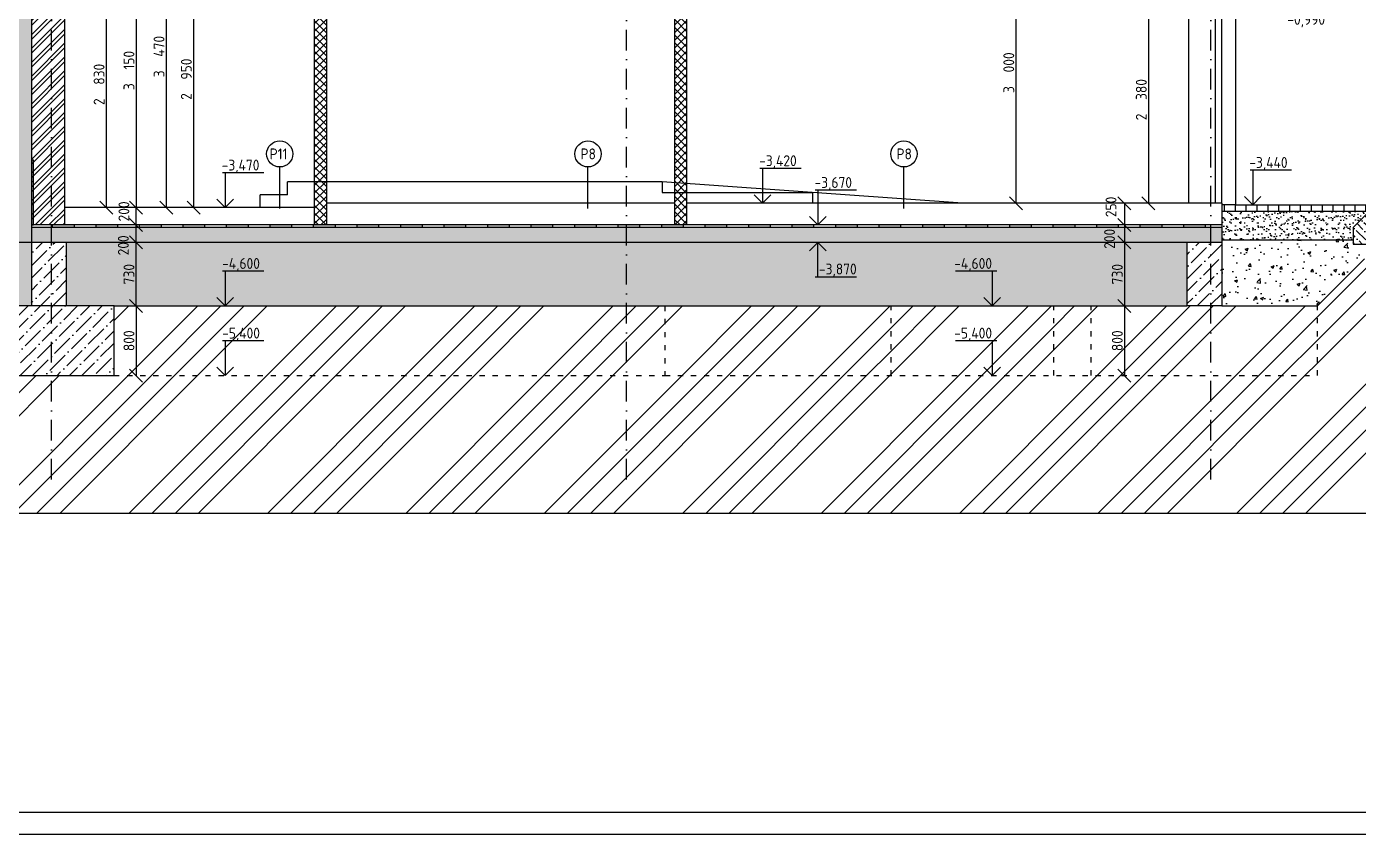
# Model space of a CAD drawing. Extents: x 3792242 to 5145247, y -1546315 to -1031918.
# Drawn here: x 3841555 to 3856861, y -1546315 to -1537035 of the extents above; entities that cross this region are included whole.
import ezdxf

# ---------------------------------------------------------------- set-up
doc = ezdxf.new("R2010")
doc.units = 0
doc.header["$MEASUREMENT"] = 0
doc.linetypes.add('ACAD_ISO03W100', pattern=[30, 12, -18])
doc.linetypes.add('BODKOCIARKOVANA_3', pattern=[5.6, 3, -1.3, 0, -1.3])
doc.layers.get('0').update_dxf_attribs({"linetype": 'CONTINUOUS'})
doc.layers.get('Defpoints').update_dxf_attribs({"color": 61, "linetype": 'CONTINUOUS'})
for name, color, linetype in [('KÓTY', 4, 'CONTINUOUS'), ('MÚRY', 1, 'CONTINUOUS'), ('OKNÁ', 143, 'CONTINUOUS'), ('osi', 253, 'CONTINUOUS'), ('TENKÁ', 7, 'CONTINUOUS'), ('ŠRAFY', 82, 'CONTINUOUS'), ('šrafy-múry', 8, 'CONTINUOUS')]:
    doc.layers.add(name, color=color, linetype=linetype)
doc.styles.add('STYLE1', font='isocp.shx')
doc.dimstyles.new('STANDARD-50', dxfattribs={"dimtxt": 125, "dimasz": 150, "dimexe": 10, "dimexo": 200, "dimgap": 20, "dimtad": 1, "dimdsep": 46, "dimlunit": 6, "dimtxsty": 'STYLE1', "dimblk1": 'OBLIQUE', "dimblk2": 'OBLIQUE', "dimsah": 1, "dimcen": 2.5, "dimse1": 1, "dimse2": 1, "dimadec": 0, "dimazin": 0, "dimtfac": 1, "dimtmove": 1, "dimatfit": 3, "dimldrblk": 'OBLIQUE', "dimfxl": 1, "dimtolj": 1, "dimtzin": 0, "dimarcsym": 0})
pattern_1 = [(45, (626925.19, 0), (-44.1941738, 44.1941738), []), (135, (626925.19, 0), (-44.1941738, -44.1941738), [])]
pattern_2 = [(45, (-94128.81, 3000), (53.0330086, 194.4543648), [250, -50, 0, -50])]
pattern_3 = [(50, (-12142841.75, 590327.22), (358.6300913, -31.3760675), [37.5, -412.5]), (355, (-12142841.75, 590327.22), (-69.375667, 376.096067), [30, -330]), (100.4514445, (-12142811.87, 590324.6), (289.254423, 344.7199955), [31.870096, -350.571056]), (46.1842, (-12142841.75, 590427.22), (533.620665, -82.75964), [56.25, -618.75]), (96.6356355, (-12142797.3, 590420.33), (467.330973, 487.0593), [47.805171, -525.85688]), (351.184164, (-12142841.75, 590427.2), (467.330973, 487.0593), [45, -495]), (21, (-12142791.75, 590402.22), (298.453526, -201.3094453), [37.5, -412.5]), (326, (-12142791.75, 590402.22), (121.657666, 362.5750225), [30, -330]), (71.4514447, (-12142766.9, 590385.45), (420.111188, 161.2655764), [31.870095, -350.571056]), (37.5, (-12142841.75, 590327.22), (6.0799277, 166.4469269), [0, -326, 0, -335, 0, -331.25]), (7.5, (-12142841.75, 590327.22), (131.5347687, 197.205856), [0, -191, 0, -318.5, 0, -126.25]), (327.5, (-12142953.25, 590327.22), (266.9112181, -11.2774359), [0, -125, 0, -390, 0, -517.5]), (317.5, (-12143003.25, 590327.22), (291.5930847, 50.052491), [0, -162.5, 0, -259, 0, -367.5])]
pattern_4 = [(45, (42813.2, 0), (-795.49513, 795.49513), []), (45, (43078.4, 0), (-795.49513, 795.49513), []), (45, (43343.5, 0), (-795.49513, 795.49513), []), (45, (43608.7, 0), (-795.49513, 795.49513), [])]

# ---------------------------------------------------------------- blocks, each defined once
blk = doc.blocks.new('_OBLIQUE')
at = {"color": 0, "linetype": 'ByBlock'}
blk.add_line((-0.5, -0.5), (0.5, 0.5), dxfattribs=at)
blk = doc.blocks.new('*D33466')
at = {"layer": 'Defpoints', "color": 0}
for p in [(3841860, -1535964), (3841860, -1539114), (3842813, -1539114)]:
    blk.add_point(p, dxfattribs=at)
at = {"layer": 'KÓTY', "color": 0, "lineweight": -2, "ltscale": 0.25}
blk.add_line((3842813, -1535964), (3842813, -1539114), dxfattribs=at)
at = {"layer": 'KÓTY', "color": 0, "linetype": 'ByBlock', "lineweight": -2, "xscale": 150, "yscale": 150, "zscale": 150}
for p, rotation in [((3842813, -1535964), 90), ((3842813, -1539114), 270)]:
    blk.add_blockref('_OBLIQUE', p, dxfattribs=dict(at, rotation=rotation))
at = {"layer": 'KÓTY', "color": 0, "insert": (3842731, -1537539), "char_height": 125, "attachment_point": 5, "rotation": 90, "style": 'STYLE1'}
blk.add_mtext('\\A1;3ﾠ150', dxfattribs=at)
blk = doc.blocks.new('*D33470')
at = {"layer": 'Defpoints', "color": 0}
for p in [(3841990, -1535644), (3841858, -1539114), (3843160, -1539114)]:
    blk.add_point(p, dxfattribs=at)
at = {"layer": 'KÓTY', "color": 0, "lineweight": -2, "ltscale": 0.25}
blk.add_line((3843160, -1535644), (3843160, -1539114), dxfattribs=at)
at = {"layer": 'KÓTY', "color": 0, "linetype": 'ByBlock', "lineweight": -2, "xscale": 150, "yscale": 150, "zscale": 150}
for p, rotation in [((3843160, -1535644), 90), ((3843160, -1539114), 270)]:
    blk.add_blockref('_OBLIQUE', p, dxfattribs=dict(at, rotation=rotation))
at = {"layer": 'KÓTY', "color": 0, "insert": (3843077, -1537379), "char_height": 125, "attachment_point": 5, "rotation": 90, "style": 'STYLE1'}
blk.add_mtext('\\A1;3ﾠ470', dxfattribs=at)
blk = doc.blocks.new('*D33491')
at = {"layer": 'Defpoints', "color": 0}
for p in [(3841990, -1536284), (3841990, -1539114), (3842471, -1539114)]:
    blk.add_point(p, dxfattribs=at)
at = {"layer": 'KÓTY', "color": 0, "lineweight": -2, "ltscale": 0.25}
blk.add_line((3842471, -1536284), (3842471, -1539114), dxfattribs=at)
at = {"layer": 'KÓTY', "color": 0, "linetype": 'ByBlock', "lineweight": -2, "xscale": 150, "yscale": 150, "zscale": 150}
for p, rotation in [((3842471, -1536284), 90), ((3842471, -1539114), 270)]:
    blk.add_blockref('_OBLIQUE', p, dxfattribs=dict(at, rotation=rotation))
at = {"layer": 'KÓTY', "color": 0, "insert": (3842388, -1537699), "char_height": 125, "attachment_point": 5, "rotation": 90, "style": 'STYLE1'}
blk.add_mtext('\\A1;2ﾠ830', dxfattribs=at)
blk = doc.blocks.new('*D33494')
at = {"layer": 'Defpoints', "color": 0}
for p in [(3844860, -1536164), (3843474, -1539114), (3844860, -1539114)]:
    blk.add_point(p, dxfattribs=at)
at = {"layer": 'KÓTY', "color": 0, "lineweight": -2, "ltscale": 0.25}
blk.add_line((3843474, -1536164), (3843474, -1539114), dxfattribs=at)
at = {"layer": 'KÓTY', "color": 0, "linetype": 'ByBlock', "lineweight": -2, "xscale": 150, "yscale": 150, "zscale": 150}
for p, rotation in [((3843474, -1536164), 90), ((3843474, -1539114), 270)]:
    blk.add_blockref('_OBLIQUE', p, dxfattribs=dict(at, rotation=rotation))
at = {"layer": 'KÓTY', "color": 0, "insert": (3843391, -1537639), "char_height": 125, "attachment_point": 5, "rotation": 90, "style": 'STYLE1'}
blk.add_mtext('\\A1;2ﾠ950', dxfattribs=at)
blk = doc.blocks.new('*D33536')
at = {"layer": 'Defpoints', "color": 0}
for p in [(3854844, -1536684), (3854448, -1539064), (3854844, -1539064)]:
    blk.add_point(p, dxfattribs=at)
at = {"layer": 'KÓTY', "color": 0, "lineweight": -2, "ltscale": 0.25}
blk.add_line((3854448, -1536684), (3854448, -1539064), dxfattribs=at)
at = {"layer": 'KÓTY', "color": 0, "linetype": 'ByBlock', "lineweight": -2, "xscale": 150, "yscale": 150, "zscale": 150}
for p, rotation in [((3854448, -1536684), 90), ((3854448, -1539064), 270)]:
    blk.add_blockref('_OBLIQUE', p, dxfattribs=dict(at, rotation=rotation))
at = {"layer": 'KÓTY', "color": 0, "insert": (3854366, -1537874), "char_height": 125, "attachment_point": 5, "rotation": 90, "style": 'STYLE1'}
blk.add_mtext('\\A1;2ﾠ380', dxfattribs=at)
blk = doc.blocks.new('*D39755')
at = {"layer": 'Defpoints', "color": 0}
for p in [(3854172, -1539064), (3854172, -1539314), (3854172, -1539314)]:
    blk.add_point(p, dxfattribs=at)
at = {"layer": 'KÓTY', "color": 0, "lineweight": -2, "ltscale": 0.25}
blk.add_line((3854172, -1539064), (3854172, -1539314), dxfattribs=at)
at = {"layer": 'KÓTY', "color": 0, "linetype": 'ByBlock', "lineweight": -2, "xscale": 150, "yscale": 150, "zscale": 150}
for p, rotation in [((3854172, -1539064), 90), ((3854172, -1539314), 270)]:
    blk.add_blockref('_OBLIQUE', p, dxfattribs=dict(at, rotation=rotation))
at = {"layer": 'KÓTY', "color": 0, "insert": (3854018, -1539106), "char_height": 125, "attachment_point": 5, "rotation": 90, "style": 'STYLE1'}
blk.add_mtext('\\A1;250', dxfattribs=at)
blk = doc.blocks.new('*D39756')
at = {"layer": 'Defpoints', "color": 0}
for p in [(3854172, -1539314), (3854172, -1539514), (3854172, -1539514)]:
    blk.add_point(p, dxfattribs=at)
at = {"layer": 'KÓTY', "color": 0, "lineweight": -2, "ltscale": 0.25}
blk.add_line((3854172, -1539314), (3854172, -1539514), dxfattribs=at)
at = {"layer": 'KÓTY', "color": 0, "linetype": 'ByBlock', "lineweight": -2, "xscale": 150, "yscale": 150, "zscale": 150}
for p, rotation in [((3854172, -1539314), 90), ((3854172, -1539514), 270)]:
    blk.add_blockref('_OBLIQUE', p, dxfattribs=dict(at, rotation=rotation))
at = {"layer": 'KÓTY', "color": 0, "insert": (3854001, -1539473), "char_height": 125, "attachment_point": 5, "rotation": 90, "style": 'STYLE1'}
blk.add_mtext('\\A1;200', dxfattribs=at)
blk = doc.blocks.new('*D39757')
at = {"layer": 'Defpoints', "color": 0}
for p in [(3854172, -1539514), (3854172, -1540244), (3854172, -1540244)]:
    blk.add_point(p, dxfattribs=at)
at = {"layer": 'KÓTY', "color": 0, "lineweight": -2, "ltscale": 0.25}
blk.add_line((3854172, -1539514), (3854172, -1540244), dxfattribs=at)
at = {"layer": 'KÓTY', "color": 0, "linetype": 'ByBlock', "lineweight": -2, "xscale": 150, "yscale": 150, "zscale": 150}
for p, rotation in [((3854172, -1539514), 90), ((3854172, -1540244), 270)]:
    blk.add_blockref('_OBLIQUE', p, dxfattribs=dict(at, rotation=rotation))
at = {"layer": 'KÓTY', "color": 0, "insert": (3854090, -1539879), "char_height": 125, "attachment_point": 5, "rotation": 90, "style": 'STYLE1'}
blk.add_mtext('\\A1;730', dxfattribs=at)
blk = doc.blocks.new('*D39758')
at = {"layer": 'Defpoints', "color": 0}
for p in [(3853790, -1540244), (3853790, -1541044), (3854172, -1541044)]:
    blk.add_point(p, dxfattribs=at)
at = {"layer": 'KÓTY', "color": 0, "lineweight": -2, "ltscale": 0.25}
blk.add_line((3854172, -1540244), (3854172, -1541044), dxfattribs=at)
at = {"layer": 'KÓTY', "color": 0, "linetype": 'ByBlock', "lineweight": -2, "xscale": 150, "yscale": 150, "zscale": 150}
for p, rotation in [((3854172, -1540244), 90), ((3854172, -1541044), 270)]:
    blk.add_blockref('_OBLIQUE', p, dxfattribs=dict(at, rotation=rotation))
at = {"layer": 'KÓTY', "color": 0, "insert": (3854090, -1540644), "char_height": 125, "attachment_point": 5, "rotation": 90, "style": 'STYLE1'}
blk.add_mtext('\\A1;800', dxfattribs=at)
blk = doc.blocks.new('*D39760')
at = {"layer": 'Defpoints', "color": 0}
for p in [(3842560, -1540244), (3842560, -1541044), (3842813, -1541044)]:
    blk.add_point(p, dxfattribs=at)
at = {"layer": 'KÓTY', "color": 0, "lineweight": -2, "ltscale": 0.25}
blk.add_line((3842813, -1540244), (3842813, -1541044), dxfattribs=at)
at = {"layer": 'KÓTY', "color": 0, "linetype": 'ByBlock', "lineweight": -2, "xscale": 150, "yscale": 150, "zscale": 150}
for p, rotation in [((3842813, -1540244), 90), ((3842813, -1541044), 270)]:
    blk.add_blockref('_OBLIQUE', p, dxfattribs=dict(at, rotation=rotation))
at = {"layer": 'KÓTY', "color": 0, "insert": (3842731, -1540644), "char_height": 125, "attachment_point": 5, "rotation": 90, "style": 'STYLE1'}
blk.add_mtext('\\A1;800', dxfattribs=at)
blk = doc.blocks.new('*D39761')
at = {"layer": 'Defpoints', "color": 0}
for p in [(3842560, -1539514), (3842813, -1539514), (3842560, -1540244)]:
    blk.add_point(p, dxfattribs=at)
at = {"layer": 'KÓTY', "color": 0, "lineweight": -2, "ltscale": 0.25}
blk.add_line((3842813, -1540244), (3842813, -1539514), dxfattribs=at)
at = {"layer": 'KÓTY', "color": 0, "linetype": 'ByBlock', "lineweight": -2, "xscale": 150, "yscale": 150, "zscale": 150}
for p, rotation in [((3842813, -1539514), 90), ((3842813, -1540244), 270)]:
    blk.add_blockref('_OBLIQUE', p, dxfattribs=dict(at, rotation=rotation))
at = {"layer": 'KÓTY', "color": 0, "insert": (3842731, -1539879), "char_height": 125, "attachment_point": 5, "rotation": 90, "style": 'STYLE1'}
blk.add_mtext('\\A1;730', dxfattribs=at)
blk = doc.blocks.new('*D39762')
at = {"layer": 'Defpoints', "color": 0}
for p in [(3842813, -1539314), (3842813, -1539314), (3842813, -1539514)]:
    blk.add_point(p, dxfattribs=at)
at = {"layer": 'KÓTY', "color": 0, "lineweight": -2, "ltscale": 0.25}
blk.add_line((3842813, -1539514), (3842813, -1539314), dxfattribs=at)
at = {"layer": 'KÓTY', "color": 0, "linetype": 'ByBlock', "lineweight": -2, "xscale": 150, "yscale": 150, "zscale": 150}
for p, rotation in [((3842813, -1539314), 90), ((3842813, -1539514), 270)]:
    blk.add_blockref('_OBLIQUE', p, dxfattribs=dict(at, rotation=rotation))
at = {"layer": 'KÓTY', "color": 0, "insert": (3842667, -1539548), "char_height": 125, "attachment_point": 5, "rotation": 90, "style": 'STYLE1'}
blk.add_mtext('\\A1;200', dxfattribs=at)
blk = doc.blocks.new('*D39763')
at = {"layer": 'Defpoints', "color": 0}
for p in [(3842813, -1539114), (3842813, -1539114), (3842813, -1539314)]:
    blk.add_point(p, dxfattribs=at)
at = {"layer": 'KÓTY', "color": 0, "lineweight": -2, "ltscale": 0.25}
blk.add_line((3842813, -1539314), (3842813, -1539114), dxfattribs=at)
at = {"layer": 'KÓTY', "color": 0, "linetype": 'ByBlock', "lineweight": -2, "xscale": 150, "yscale": 150, "zscale": 150}
for p, rotation in [((3842813, -1539114), 90), ((3842813, -1539314), 270)]:
    blk.add_blockref('_OBLIQUE', p, dxfattribs=dict(at, rotation=rotation))
at = {"layer": 'KÓTY', "color": 0, "insert": (3842673, -1539158), "char_height": 125, "attachment_point": 5, "rotation": 90, "style": 'STYLE1'}
blk.add_mtext('\\A1;200', dxfattribs=at)
blk = doc.blocks.new('*D39770')
at = {"layer": 'Defpoints', "color": 0}
for p in [(3854172, -1536064), (3852925, -1539064), (3854172, -1539064)]:
    blk.add_point(p, dxfattribs=at)
at = {"layer": 'KÓTY', "color": 0, "lineweight": -2, "ltscale": 0.25}
blk.add_line((3852925, -1536064), (3852925, -1539064), dxfattribs=at)
at = {"layer": 'KÓTY', "color": 0, "linetype": 'ByBlock', "lineweight": -2, "xscale": 150, "yscale": 150, "zscale": 150}
for p, rotation in [((3852925, -1536064), 90), ((3852925, -1539064), 270)]:
    blk.add_blockref('_OBLIQUE', p, dxfattribs=dict(at, rotation=rotation))
at = {"layer": 'KÓTY', "color": 0, "insert": (3852843, -1537564), "char_height": 125, "attachment_point": 5, "rotation": 90, "style": 'STYLE1'}
blk.add_mtext('\\A1;3ﾠ000', dxfattribs=at)
blk = doc.blocks.new('*D49527')
at = {"layer": 'Defpoints', "color": 0}
for p in [(3841650, -1536284), (3839228, -1539134), (3841450, -1539134)]:
    blk.add_point(p, dxfattribs=at)
at = {"layer": 'KÓTY', "color": 0, "lineweight": -2, "ltscale": 0.25}
blk.add_line((3839228, -1536284), (3839228, -1539134), dxfattribs=at)
at = {"layer": 'KÓTY', "color": 0, "linetype": 'ByBlock', "lineweight": -2, "xscale": 150, "yscale": 150, "zscale": 150}
for p, rotation in [((3839228, -1536284), 90), ((3839228, -1539134), 270)]:
    blk.add_blockref('_OBLIQUE', p, dxfattribs=dict(at, rotation=rotation))
at = {"layer": 'KÓTY', "color": 0, "insert": (3839146, -1537709), "char_height": 125, "attachment_point": 5, "rotation": 90, "style": 'STYLE1'}
blk.add_mtext('\\A1;2ﾠ850', dxfattribs=at)
blk = doc.blocks.new('*D49610')
at = {"layer": 'Defpoints', "color": 0}
for p in [(3854910, -1536684), (3854910, -1539064), (3857487, -1539064)]:
    blk.add_point(p, dxfattribs=at)
at = {"layer": 'KÓTY', "color": 0, "lineweight": -2, "ltscale": 0.25}
blk.add_line((3857487, -1536684), (3857487, -1539064), dxfattribs=at)
at = {"layer": 'KÓTY', "color": 0, "linetype": 'ByBlock', "lineweight": -2, "xscale": 150, "yscale": 150, "zscale": 150}
for p, rotation in [((3857487, -1536684), 90), ((3857487, -1539064), 270)]:
    blk.add_blockref('_OBLIQUE', p, dxfattribs=dict(at, rotation=rotation))
at = {"layer": 'KÓTY', "color": 0, "insert": (3857404, -1537874), "char_height": 125, "attachment_point": 5, "rotation": 90, "style": 'STYLE1'}
blk.add_mtext('\\A1;2ﾠ380', dxfattribs=at)
blk = doc.blocks.new('*D49611')
at = {"layer": 'Defpoints', "color": 0}
for p in [(3855290, -1539064), (3855290, -1539084), (3857487, -1539084)]:
    blk.add_point(p, dxfattribs=at)
at = {"layer": 'KÓTY', "color": 0, "lineweight": -2, "ltscale": 0.25}
for p, q in [((3857487, -1539064), (3857487, -1538914)), ((3857487, -1539064), (3857487, -1539084)), ((3857487, -1539084), (3857487, -1539234))]:
    blk.add_line(p, q, dxfattribs=at)
at = {"layer": 'KÓTY', "color": 0, "linetype": 'ByBlock', "lineweight": -2, "xscale": 150, "yscale": 150, "zscale": 150}
for p, rotation in [((3857487, -1539064), 270), ((3857487, -1539084), 90)]:
    blk.add_blockref('_OBLIQUE', p, dxfattribs=dict(at, rotation=rotation))
at = {"layer": 'KÓTY', "color": 0, "insert": (3857347, -1538980), "char_height": 125, "attachment_point": 5, "rotation": 90, "style": 'STYLE1'}
blk.add_mtext('\\A1;20', dxfattribs=at)

msp = doc.modelspace()

# ---------------------------------------------------------------- hatches: boundary and pattern name
at = {"layer": 'TENKÁ', "ltscale": 0.25}
for points in [[(3841610.193, -1538563.77), (3841610.193, -1538813.77), (3841635.193, -1538813.77), (3841635.193, -1538563.77)], [(3841610.193, -1539063.77), (3841610.193, -1539313.77), (3841635.193, -1539313.77), (3841635.193, -1539063.77)], [(3842100.193, -1539313.77), (3841850.193, -1539313.77), (3841850.193, -1539338.77), (3842100.193, -1539338.77)], [(3842600.193, -1539313.77), (3842350.193, -1539313.77), (3842350.193, -1539338.77), (3842600.193, -1539338.77)], [(3843100.193, -1539313.77), (3842850.193, -1539313.77), (3842850.193, -1539338.77), (3843100.193, -1539338.77)], [(3843600.193, -1539313.77), (3843350.193, -1539313.77), (3843350.193, -1539338.77), (3843600.193, -1539338.77)], [(3844100.193, -1539313.77), (3843850.193, -1539313.77), (3843850.193, -1539338.77), (3844100.193, -1539338.77)], [(3844600.193, -1539313.77), (3844350.193, -1539313.77), (3844350.193, -1539338.77), (3844600.193, -1539338.77)], [(3845100.193, -1539313.77), (3844850.193, -1539313.77), (3844850.193, -1539338.77), (3845100.193, -1539338.77)], [(3845600.193, -1539313.77), (3845350.193, -1539313.77), (3845350.193, -1539338.77), (3845600.193, -1539338.77)], [(3845600.193, -1539313.77), (3845350.193, -1539313.77), (3845350.193, -1539338.77), (3845600.193, -1539338.77)], [(3846100.193, -1539313.77), (3845850.193, -1539313.77), (3845850.193, -1539338.77), (3846100.193, -1539338.77)], [(3846600.193, -1539313.77), (3846350.193, -1539313.77), (3846350.193, -1539338.77), (3846600.193, -1539338.77)], [(3847100.193, -1539313.77), (3846850.193, -1539313.77), (3846850.193, -1539338.77), (3847100.193, -1539338.77)], [(3847100.193, -1539313.77), (3846850.193, -1539313.77), (3846850.193, -1539338.77), (3847100.193, -1539338.77)], [(3847600.193, -1539313.77), (3847350.193, -1539313.77), (3847350.193, -1539338.77), (3847600.193, -1539338.77)], [(3848100.193, -1539313.77), (3847850.193, -1539313.77), (3847850.193, -1539338.77), (3848100.193, -1539338.77)], [(3848600.193, -1539313.77), (3848350.193, -1539313.77), (3848350.193, -1539338.77), (3848600.193, -1539338.77)], [(3849100.193, -1539313.77), (3848850.193, -1539313.77), (3848850.193, -1539338.77), (3849100.193, -1539338.77)], [(3849600.193, -1539313.77), (3849350.193, -1539313.77), (3849350.193, -1539338.77), (3849600.193, -1539338.77)], [(3850100.193, -1539313.77), (3849850.193, -1539313.77), (3849850.193, -1539338.77), (3850100.193, -1539338.77)], [(3850600.193, -1539313.77), (3850350.193, -1539313.77), (3850350.193, -1539338.77), (3850600.193, -1539338.77)], [(3851100.193, -1539313.77), (3850850.193, -1539313.77), (3850850.193, -1539338.77), (3851100.193, -1539338.77)], [(3851600.193, -1539313.77), (3851350.193, -1539313.77), (3851350.193, -1539338.77), (3851600.193, -1539338.77)], [(3852100.193, -1539313.77), (3851850.193, -1539313.77), (3851850.193, -1539338.77), (3852100.193, -1539338.77)], [(3852600.193, -1539313.77), (3852350.193, -1539313.77), (3852350.193, -1539338.77), (3852600.193, -1539338.77)], [(3853100.193, -1539313.77), (3852850.193, -1539313.77), (3852850.193, -1539338.77), (3853100.193, -1539338.77)], [(3853600.193, -1539313.77), (3853350.193, -1539313.77), (3853350.193, -1539338.77), (3853600.193, -1539338.77)], [(3854100.193, -1539313.77), (3853850.193, -1539313.77), (3853850.193, -1539338.77), (3854100.193, -1539338.77)], [(3854600.193, -1539313.77), (3854350.193, -1539313.77), (3854350.193, -1539338.77), (3854600.193, -1539338.77)], [(3855100.193, -1539313.77), (3854850.193, -1539313.77), (3854850.193, -1539338.77), (3855100.193, -1539338.77)]]:
    msp.add_hatch(color=256, dxfattribs=at).paths.add_polyline_path(points)
at = {"layer": 'ŠRAFY'}
h = msp.add_hatch(dxfattribs=at)
h.set_pattern_fill('HEX', color=256, scale=250)
h.set_pattern_definition([(0, (-601642.31, 2e-09), (0, 54.12658774), [31.25, -62.5]), (120, (-601642.31, 2e-09), (-46.875, -27.06329387), [31.25, -62.5]), (60, (-601611.06, 2e-09), (-46.875, 27.06329387), [31.25, -62.5])])
h.paths.add_polyline_path([(3841450.193, -1539513.77), (3841610.193, -1539513.77), (3841610.193, -1539338.77), (3841610.193, -1539313.77), (3841610.193, -1539063.77), (3841610.193, -1538813.77), (3841610.193, -1538563.77), (3841610.193, -1536283.77), (3841610.193, -1535743.77), (3841610.193, -1534713.77), (3841450.193, -1534713.77), (3841450.193, -1539133.77), (3841450.193, -1539203.77)])
h = msp.add_hatch(dxfattribs=at)
h.set_pattern_fill('ANSI37', color=256, scale=500)
h.set_pattern_definition(pattern_1)
h.paths.add_polyline_path([(3844860.193, -1535963.77), (3844860.193, -1536063.77), (3844860.193, -1539063.77), (3844860.193, -1539313.77), (3845000.193, -1539313.77), (3845000.193, -1539063.77), (3845000.193, -1535963.77)])
h = msp.add_hatch(dxfattribs=at)
h.set_pattern_fill('ANSI37', color=256, scale=500)
h.set_pattern_definition(pattern_1)
h.paths.add_polyline_path([(3849140.193, -1539313.77), (3849140.193, -1539063.77), (3849140.193, -1535963.77), (3849000.193, -1535963.77), (3849000.193, -1539063.77), (3849000.193, -1539313.77)])
h = msp.add_hatch(dxfattribs=at)
h.set_pattern_fill('ANSI32', color=256, scale=300)
h.set_pattern_definition([(45, (32680.48, -87677), (-79.549513, 79.549513), []), (45, (32733.51, -87677), (-79.549513, 79.549513), [])])
h.paths.add_polyline_path([(3841990.193, -1539313.77), (3841990.193, -1539063.77), (3841990.193, -1536283.77), (3841610.193, -1536283.77), (3841610.193, -1539313.77)])
at = {"layer": 'ŠRAFY', "ltscale": 0.25}
h = msp.add_hatch(dxfattribs=at)
h.set_pattern_fill('ANSI34', color=256, scale=1500)
h.set_pattern_definition(pattern_4)
h.paths.add_polyline_path([(3856930.362, -1539703.601), (3856390.193, -1540243.77), (3856390.193, -1541043.77), (3853790.193, -1541043.77), (3853360.193, -1541043.77), (3852652.192, -1541043.77), (3851490.193, -1541043.77), (3848890.193, -1541043.77), (3843835.652, -1541043.77), (3842560.193, -1541043.77), (3841060.193, -1541043.77), (3841060.193, -1540243.77), (3840660.193, -1539843.77), (3810420.193, -1539843.77), (3810420.193, -1540643.77), (3808620.193, -1540643.77), (3808620.193, -1539843.77), (3806456.344, -1539842.618), (3806055.193, -1540243.77), (3806055.193, -1541043.77), (3803655.193, -1541043.77), (3803655.193, -1540243.77), (3802005.193, -1540243.77), (3802005.193, -1541043.77), (3799805.193, -1541043.77), (3795340.193, -1541043.77), (3795340.193, -1540243.77), (3794507.358, -1538801.258), (3794030.863, -1538804.23), (3794030.863, -1542624), (3858687.193, -1542624), (3858687.193, -1539705.358), (3857100.193, -1539703.771)])
h.paths.add_polyline_path([(3806314.535, -1539532.394), (3806820.884, -1539532.394), (3806820.884, -1539732.444), (3806314.535, -1539732.444)], flags=24)
h.paths.add_polyline_path([(3807463.582, -1540068.7), (3807969.93, -1540068.7), (3807969.93, -1540268.749), (3807463.582, -1540268.749)], flags=24)
h.paths.add_polyline_path([(3807462.035, -1539346.395), (3807980.884, -1539346.395), (3807980.884, -1539546.444), (3807462.035, -1539546.444)], flags=24)
h.paths.add_polyline_path([(3803217.693, -1539571.299), (3803217.693, -1539308.701), (3803467.693, -1539308.701), (3803467.693, -1539571.299)], flags=24)
h.paths.add_polyline_path([(3807963.193, -1540387.57), (3807963.193, -1540099.971), (3808213.193, -1540099.971), (3808213.193, -1540387.57)], flags=24)
h.paths.add_polyline_path([(3807963.193, -1539722.57), (3807963.193, -1539434.971), (3808213.193, -1539434.971), (3808213.193, -1539722.57)], flags=24)
h = msp.add_hatch(dxfattribs=at)
h.set_pattern_fill('ANSI31', color=256, scale=1000, angle=45)
h.set_pattern_definition([(90, (29197.19, -33883.5), (-125, 8e-15), [])])
h.paths.add_polyline_path([(3855290.193, -1539153.77), (3856950.193, -1539153.77), (3856950.193, -1539083.77), (3855450.193, -1539083.77), (3855290.193, -1539083.77)])
h = msp.add_hatch(dxfattribs=at)
h.set_pattern_fill('AR-CONC', color=256, scale=50)
h.set_pattern_definition(pattern_3)
h.paths.add_polyline_path([(3825090.193, -1539133.77), (3825090.193, -1539208.77), (3825215.193, -1539333.77), (3825215.193, -1539733.77), (3824915.193, -1539733.77), (3824915.193, -1539533.77), (3824015.193, -1539533.77), (3824015.193, -1539733.77), (3823715.193, -1539733.77), (3823715.193, -1539333.77), (3823840.193, -1539208.77), (3823840.193, -1539133.77), (3814188.193, -1539133.77), (3810330.193, -1539133.77), (3810330.193, -1539208.77), (3810455.193, -1539333.77), (3810455.193, -1539733.77), (3810155.193, -1539733.77), (3810155.193, -1539433.77), (3810116.172, -1539433.77, -0.143654885), (3810107.213, -1539433.77), (3809880.193, -1539433.77), (3809880.193, -1539843.77), (3810420.193, -1539843.77), (3840660.193, -1539843.77), (3841060.193, -1540243.77), (3841610.193, -1540243.77), (3841610.193, -1539513.77), (3841450.193, -1539513.77), (3841450.193, -1539533.77), (3840475.193, -1539533.77), (3840475.193, -1539733.77), (3840175.193, -1539733.77), (3840175.193, -1539333.77), (3840300.193, -1539208.77), (3840300.193, -1539133.77), (3838423.335, -1539133.77), (3838423.335, -1539208.77), (3838548.335, -1539333.77), (3838548.335, -1539733.77), (3838248.335, -1539733.77), (3838248.335, -1539533.77), (3836906.612, -1539533.77), (3836906.612, -1539733.77), (3836606.612, -1539733.77), (3836606.612, -1539333.77), (3836731.612, -1539208.77), (3836731.612, -1539133.77)])
h = msp.add_hatch(dxfattribs=at)
h.set_pattern_fill('AR-SAND', color=256, scale=50)
h.set_pattern_definition([(37.5, (-74689.81, -33883.5), (-3.1496679, 96.3411885), [0, -76, 0, -85, 0, -81.25]), (7.5, (-74689.81, -33883.5), (88.4888353, 141.1073033), [0, -41, 0, -68.5, 0, -26.25]), (327.5, (-74751.31, -33883.5), (155.7070931, 0.2829527), [0, -25, 0, -90, 0, -117.5]), (317.5, (-74751.31, -33883.5), (150.3063302, 43.8837782), [0, -12.5, 0, -59, 0, -67.5])])
h.paths.add_polyline_path([(3855290.193, -1539313.77), (3855290.193, -1539338.77), (3855290.193, -1539483.77), (3856800.193, -1539483.77), (3856800.193, -1539342.77), (3856950.193, -1539192.77), (3856950.193, -1539153.77), (3855290.193, -1539153.77)])
h = msp.add_hatch(dxfattribs=at)
h.set_pattern_fill('ANSI36', color=256, scale=500, angle=90)
h.set_pattern_definition([(135, (-12237941.675, 588893.88), (-121.53397802, 33.14563037), [156.25, -31.25, 0, -31.25])])
h.paths.add_polyline_path([(3856950.193, -1539192.77), (3856800.193, -1539342.77), (3856800.193, -1539533.77), (3857100.193, -1539533.77), (3857100.193, -1539383.77), (3856950.193, -1539383.77)])
h = msp.add_hatch(dxfattribs=at)
h.set_pattern_fill('AR-CONC', color=256, scale=50)
h.set_pattern_definition(pattern_3)
h.paths.add_polyline_path([(3842010.193, -1540243.77), (3842560.193, -1540243.77), (3848890.193, -1540243.77), (3854890.193, -1540243.77), (3854890.193, -1539513.77), (3842010.193, -1539513.77)])
h.paths.add_polyline_path([(3853964.693, -1540022.57), (3853964.693, -1539734.971), (3854214.693, -1539734.971), (3854214.693, -1540022.57)], flags=24)
h.paths.add_polyline_path([(3853875.693, -1539616.799), (3853875.693, -1539329.201), (3854125.693, -1539329.201), (3854125.693, -1539616.799)], flags=9)
h.paths.add_polyline_path([(3850648.495, -1539732.394), (3851154.843, -1539732.394), (3851154.843, -1539932.444), (3850648.495, -1539932.444)], flags=24)
h.paths.add_polyline_path([(3843789.582, -1539668.7), (3844308.43, -1539668.7), (3844308.43, -1539868.749), (3843789.582, -1539868.749)], flags=24)
h.paths.add_polyline_path([(3852203.582, -1539668.7), (3852722.43, -1539668.7), (3852722.43, -1539868.749), (3852203.582, -1539868.749)], flags=24)
h.paths.add_polyline_path([(3842542.193, -1539691.799), (3842542.193, -1539404.201), (3842792.193, -1539404.201), (3842792.193, -1539691.799)], flags=9)
h.paths.add_polyline_path([(3842605.693, -1540022.57), (3842605.693, -1539734.971), (3842855.693, -1539734.971), (3842855.693, -1540022.57)], flags=24)
h = msp.add_hatch(dxfattribs=at)
h.set_pattern_fill('AR-CONC', color=256, scale=50)
h.set_pattern_definition(pattern_3)
h.paths.add_polyline_path([(3855290.193, -1540243.77), (3856390.193, -1540243.77), (3856930.362, -1539703.601), (3857100.193, -1539703.771), (3857100.193, -1539533.77), (3856800.193, -1539533.77), (3856800.193, -1539483.77), (3855290.193, -1539483.77), (3855290.193, -1539513.77)])
h = msp.add_hatch(dxfattribs=at)
h.set_pattern_fill('ANSI34', color=256, scale=1500)
h.set_pattern_definition(pattern_4)
h.paths.add_polyline_path([(3848890.193, -1540243.77), (3842560.193, -1540243.77), (3842560.193, -1541043.77), (3848890.193, -1541043.77)])
h.paths.add_polyline_path([(3843789.582, -1540468.7), (3844308.43, -1540468.7), (3844308.43, -1540668.749), (3843789.582, -1540668.749)], flags=24)
h.paths.add_polyline_path([(3842605.693, -1540787.57), (3842605.693, -1540499.971), (3842855.693, -1540499.971), (3842855.693, -1540787.57)], flags=24)
h = msp.add_hatch(dxfattribs=at)
h.set_pattern_fill('ANSI34', color=256, scale=1500)
h.set_pattern_definition(pattern_4)
h.paths.add_polyline_path([(3851490.193, -1541043.77), (3851490.193, -1540243.77), (3848890.193, -1540243.77), (3848890.193, -1541043.77)])
h = msp.add_hatch(dxfattribs=at)
h.set_pattern_fill('ANSI34', color=256, scale=1500)
h.set_pattern_definition(pattern_4)
h.paths.add_polyline_path([(3851490.193, -1540243.77), (3851490.193, -1541043.77), (3853360.193, -1541043.77), (3853360.193, -1540243.77)])
h.paths.add_polyline_path([(3852203.582, -1540468.7), (3852722.43, -1540468.7), (3852722.43, -1540668.749), (3852203.582, -1540668.749)], flags=24)
h = msp.add_hatch(dxfattribs=at)
h.set_pattern_fill('ANSI34', color=256, scale=1500)
h.set_pattern_definition(pattern_4)
h.paths.add_polyline_path([(3853790.193, -1540243.77), (3853360.193, -1540243.77), (3853360.193, -1541043.77), (3853790.193, -1541043.77)])
h = msp.add_hatch(dxfattribs=at)
h.set_pattern_fill('ANSI34', color=256, scale=1500)
h.set_pattern_definition(pattern_4)
h.paths.add_polyline_path([(3853790.193, -1540243.77), (3853790.193, -1541043.77), (3856390.193, -1541043.77), (3856390.193, -1540243.77), (3855290.193, -1540243.77), (3854890.193, -1540243.77)])
h.paths.add_polyline_path([(3853964.693, -1540787.57), (3853964.693, -1540499.971), (3854214.693, -1540499.971), (3854214.693, -1540787.57)], flags=24)
at = {"layer": 'šrafy-múry'}
h = msp.add_hatch(dxfattribs=at)
h.set_pattern_fill('ANSI36', color=253, scale=800, angle=360)
h.set_pattern_definition(pattern_2)
h.paths.add_polyline_path([(3855290.193, -1539513.77), (3855290.193, -1539338.77), (3841610.193, -1539338.77), (3841610.193, -1539513.77)])
h.paths.add_polyline_path([(3853875.693, -1539616.799), (3853875.693, -1539329.201), (3854125.693, -1539329.201), (3854125.693, -1539616.799)], flags=9)
h = msp.add_hatch(dxfattribs=at)
h.set_pattern_fill('ANSI36', color=253, scale=800, angle=360)
h.set_pattern_definition(pattern_2)
h.paths.add_polyline_path([(3842010.193, -1540243.77), (3842010.193, -1539513.77), (3841610.193, -1539513.77), (3841610.193, -1540243.77)])
h = msp.add_hatch(dxfattribs=at)
h.set_pattern_fill('ANSI36', color=253, scale=800, angle=360)
h.set_pattern_definition(pattern_2)
h.paths.add_polyline_path([(3854890.193, -1539513.77), (3854890.193, -1540243.77), (3855290.193, -1540243.77), (3855290.193, -1539513.77)])
h = msp.add_hatch(dxfattribs=at)
h.set_pattern_fill('ANSI36', color=253, scale=800, angle=360)
h.set_pattern_definition(pattern_2)
h.paths.add_polyline_path([(3842010.193, -1540243.77), (3841610.193, -1540243.77), (3841450.193, -1540243.77), (3841060.193, -1540243.77), (3841060.193, -1541043.77), (3842560.193, -1541043.77), (3842560.193, -1540243.77)])

# ---------------------------------------------------------------- linework, layer by layer
at = {"color": 253}
for p, q in [((3856390.193, -1540243.77), (3856930.362, -1539703.601)), ((3842560.193, -1540243.77), (3848890.193, -1540243.77)), ((3848890.193, -1540243.77), (3854890.193, -1540243.77)), ((3855290.193, -1540243.77), (3856390.193, -1540243.77))]:
    msp.add_line(p, q, dxfattribs=at)
at = {"layer": 'Defpoints', "color": 5}
for p, q in [((3844240.193, -1539113.77), (3844240.193, -1538966.27)), ((3844555.193, -1538966.27), (3844240.193, -1538966.27)), ((3844555.193, -1538966.27), (3844555.193, -1538818.77)), ((3848860.193, -1538818.77), (3844555.193, -1538818.77)), ((3848860.193, -1538818.77), (3848860.193, -1538941.27)), ((3852310.193, -1539063.77), (3848860.193, -1538818.77)), ((3848860.193, -1538941.27), (3850585.193, -1538941.27)), ((3850585.193, -1538941.27), (3850585.193, -1539063.77))]:
    msp.add_line(p, q, dxfattribs=at)
at = {"layer": 'Defpoints'}
msp.add_line((3794030.863, -1542624), (3858687.193, -1542624), dxfattribs=at)
at = {"layer": 'MÚRY'}
for p, q in [((3845000.193, -1535963.77), (3845000.193, -1539063.77)), ((3849000.193, -1535963.77), (3849000.193, -1539063.77)), ((3849140.193, -1535963.77), (3849140.193, -1539063.77)), ((3841990.193, -1536163.77), (3841990.193, -1539113.77)), ((3844860.193, -1536163.77), (3844860.193, -1539113.77)), ((3844860.193, -1539113.77), (3841990.193, -1539113.77)), ((3849000.193, -1539063.77), (3845000.193, -1539063.77)), ((3855290.193, -1539063.77), (3849140.193, -1539063.77)), ((3855290.193, -1539063.77), (3855290.193, -1539083.77)), ((3855450.193, -1539083.77), (3855290.193, -1539083.77)), ((3855450.193, -1539083.77), (3856950.193, -1539083.77))]:
    msp.add_line(p, q, dxfattribs=at)
at = {"layer": 'OKNÁ', "ltscale": 0.25}
for p, q in [((3855220.193, -1539063.77), (3855220.193, -1536683.77)), ((3855290.193, -1539063.77), (3855290.193, -1536683.77)), ((3844463.693, -1539125.338), (3844463.693, -1538647.662)), ((3848006.693, -1539125.338), (3848006.693, -1538647.662)), ((3851638.193, -1539125.338), (3851638.193, -1538647.662))]:
    msp.add_line(p, q, dxfattribs=at)
for centre in [(3844463.693, -1538497.662), (3848006.693, -1538497.662), (3851638.193, -1538497.662)]:
    msp.add_circle(centre, 150, dxfattribs=at)
at = {"layer": 'osi', "linetype": 'BODKOCIARKOVANA_3', "ltscale": 80}
for p, q in [((3841840.193, -1542239.5), (3841840.193, -1519829.5)), ((3848450.193, -1542239.5), (3848450.193, -1519829.5)), ((3855165.193, -1542239.5), (3855165.193, -1519829.5))]:
    msp.add_line(p, q, dxfattribs=at)
at = {"layer": 'TENKÁ'}
for p, q in [((3841610.193, -1534713.77), (3841610.193, -1540243.77)), ((3854910.193, -1536683.77), (3854910.193, -1539063.77)), ((3855450.193, -1536683.77), (3855450.193, -1539083.77)), ((3841990.193, -1539113.77), (3841990.193, -1539313.77)), ((3844860.193, -1539113.77), (3844860.193, -1539313.77)), ((3845000.193, -1539063.77), (3845000.193, -1539313.77)), ((3849000.193, -1539063.77), (3849000.193, -1539313.77)), ((3849140.193, -1539063.77), (3849140.193, -1539313.77)), ((3855290.193, -1539083.77), (3855290.193, -1539313.77)), ((3855290.193, -1539153.77), (3856950.193, -1539153.77)), ((3856800.193, -1539342.77), (3856950.193, -1539192.77)), ((3855290.193, -1539313.77), (3841610.193, -1539313.77)), ((3855290.193, -1539313.77), (3855290.193, -1540243.77)), ((3856800.193, -1539342.77), (3856800.193, -1539533.77)), ((3855290.193, -1539513.77), (3841450.193, -1539513.77)), ((3842010.193, -1539513.77), (3842010.193, -1540243.77)), ((3854890.193, -1539513.77), (3854890.193, -1540243.77)), ((3855290.193, -1539483.77), (3856800.193, -1539483.77)), ((3856800.193, -1539533.77), (3857100.193, -1539533.77)), ((3842560.193, -1540243.77), (3841060.193, -1540243.77)), ((3842560.193, -1541043.77), (3842560.193, -1540243.77)), ((3855290.193, -1540243.77), (3854890.193, -1540243.77)), ((3841060.193, -1541043.77), (3842560.193, -1541043.77))]:
    msp.add_line(p, q, dxfattribs=at)
at = {"layer": 'TENKÁ', "ltscale": 0.25}
for p, q in [((3841610.193, -1538563.77), (3841635.193, -1538563.77)), ((3841635.193, -1539313.77), (3841635.193, -1538563.77)), ((3841610.193, -1538813.77), (3841635.193, -1538813.77)), ((3841610.193, -1539063.77), (3841635.193, -1539063.77)), ((3841610.193, -1539313.77), (3841635.193, -1539313.77)), ((3841610.193, -1539338.77), (3855290.193, -1539338.77)), ((3841850.193, -1539313.77), (3841850.193, -1539338.77)), ((3842100.193, -1539313.77), (3842100.193, -1539338.77)), ((3842350.193, -1539313.77), (3842350.193, -1539338.77)), ((3842600.193, -1539313.77), (3842600.193, -1539338.77)), ((3842850.193, -1539313.77), (3842850.193, -1539338.77)), ((3843100.193, -1539313.77), (3843100.193, -1539338.77)), ((3843350.193, -1539313.77), (3843350.193, -1539338.77)), ((3843600.193, -1539313.77), (3843600.193, -1539338.77)), ((3843850.193, -1539313.77), (3843850.193, -1539338.77)), ((3844100.193, -1539313.77), (3844100.193, -1539338.77)), ((3844350.193, -1539313.77), (3844350.193, -1539338.77)), ((3844600.193, -1539313.77), (3844600.193, -1539338.77)), ((3844850.193, -1539313.77), (3844850.193, -1539338.77)), ((3845100.193, -1539313.77), (3845100.193, -1539338.77)), ((3845350.193, -1539313.77), (3845350.193, -1539338.77)), ((3845350.193, -1539313.77), (3845350.193, -1539338.77)), ((3845600.193, -1539313.77), (3845600.193, -1539338.77)), ((3845600.193, -1539313.77), (3845600.193, -1539338.77)), ((3845850.193, -1539313.77), (3845850.193, -1539338.77)), ((3846100.193, -1539313.77), (3846100.193, -1539338.77)), ((3846350.193, -1539313.77), (3846350.193, -1539338.77)), ((3846600.193, -1539313.77), (3846600.193, -1539338.77)), ((3846850.193, -1539313.77), (3846850.193, -1539338.77)), ((3846850.193, -1539313.77), (3846850.193, -1539338.77)), ((3847100.193, -1539313.77), (3847100.193, -1539338.77)), ((3847100.193, -1539313.77), (3847100.193, -1539338.77)), ((3847350.193, -1539313.77), (3847350.193, -1539338.77)), ((3847600.193, -1539313.77), (3847600.193, -1539338.77)), ((3847850.193, -1539313.77), (3847850.193, -1539338.77)), ((3848100.193, -1539313.77), (3848100.193, -1539338.77)), ((3848350.193, -1539313.77), (3848350.193, -1539338.77)), ((3848600.193, -1539313.77), (3848600.193, -1539338.77)), ((3848850.193, -1539313.77), (3848850.193, -1539338.77)), ((3849100.193, -1539313.77), (3849100.193, -1539338.77)), ((3849350.193, -1539313.77), (3849350.193, -1539338.77)), ((3849600.193, -1539313.77), (3849600.193, -1539338.77)), ((3849850.193, -1539313.77), (3849850.193, -1539338.77)), ((3850100.193, -1539313.77), (3850100.193, -1539338.77)), ((3850350.193, -1539313.77), (3850350.193, -1539338.77)), ((3850600.193, -1539313.77), (3850600.193, -1539338.77)), ((3850850.193, -1539313.77), (3850850.193, -1539338.77)), ((3851100.193, -1539313.77), (3851100.193, -1539338.77)), ((3851350.193, -1539313.77), (3851350.193, -1539338.77)), ((3851600.193, -1539313.77), (3851600.193, -1539338.77)), ((3851850.193, -1539313.77), (3851850.193, -1539338.77)), ((3852100.193, -1539313.77), (3852100.193, -1539338.77)), ((3852350.193, -1539313.77), (3852350.193, -1539338.77)), ((3852600.193, -1539313.77), (3852600.193, -1539338.77)), ((3852850.193, -1539313.77), (3852850.193, -1539338.77)), ((3853100.193, -1539313.77), (3853100.193, -1539338.77)), ((3853350.193, -1539313.77), (3853350.193, -1539338.77)), ((3853600.193, -1539313.77), (3853600.193, -1539338.77)), ((3853850.193, -1539313.77), (3853850.193, -1539338.77)), ((3854100.193, -1539313.77), (3854100.193, -1539338.77)), ((3854350.193, -1539313.77), (3854350.193, -1539338.77)), ((3854600.193, -1539313.77), (3854600.193, -1539338.77)), ((3854850.193, -1539313.77), (3854850.193, -1539338.77)), ((3855100.193, -1539313.77), (3855100.193, -1539338.77))]:
    msp.add_line(p, q, dxfattribs=at)
at = {"layer": 'TENKÁ', "linetype": 'ByBlock', "ltscale": 0.25}
for p, q in [((3844279.957, -1538713.77), (3843806.059, -1538713.77)), ((3843835.652, -1538713.77), (3843835.652, -1539113.77)), ((3850456.957, -1538663.77), (3849983.059, -1538663.77)), ((3850012.652, -1538663.77), (3850012.652, -1539063.77)), ((3856090.498, -1538683.77), (3855616.599, -1538683.77)), ((3855646.193, -1538683.77), (3855646.193, -1539083.77)), ((3851093.457, -1538913.77), (3850619.559, -1538913.77)), ((3850649.152, -1538913.77), (3850649.152, -1539313.77)), ((3843835.652, -1539113.77), (3843740.193, -1539018.311)), ((3843835.652, -1539113.77), (3843931.112, -1539018.311)), ((3850012.652, -1539063.77), (3849917.193, -1538968.311)), ((3850012.652, -1539063.77), (3850108.112, -1538968.311)), ((3855646.193, -1539083.77), (3855550.733, -1538988.311)), ((3855646.193, -1539083.77), (3855741.652, -1538988.311)), ((3850649.152, -1539313.77), (3850553.693, -1539218.311)), ((3850649.152, -1539313.77), (3850744.612, -1539218.311)), ((3850649.152, -1539513.77), (3850553.693, -1539609.23)), ((3850649.152, -1539513.77), (3850744.612, -1539609.23)), ((3850649.152, -1539913.77), (3850649.152, -1539513.77)), ((3844279.957, -1539843.77), (3843806.059, -1539843.77)), ((3843835.652, -1539843.77), (3843835.652, -1540243.77)), ((3852705.998, -1539843.77), (3852232.099, -1539843.77)), ((3852652.193, -1539843.77), (3852652.193, -1540243.77)), ((3851093.457, -1539913.77), (3850619.559, -1539913.77)), ((3843835.652, -1540243.77), (3843740.193, -1540148.311)), ((3843835.652, -1540243.77), (3843931.112, -1540148.311)), ((3852652.193, -1540243.77), (3852556.733, -1540148.311)), ((3852652.193, -1540243.77), (3852747.652, -1540148.311)), ((3844279.957, -1540643.77), (3843806.059, -1540643.77)), ((3843835.652, -1540643.77), (3843835.652, -1541043.77)), ((3852705.998, -1540643.77), (3852232.099, -1540643.77)), ((3852652.193, -1540643.77), (3852652.193, -1541043.77)), ((3843835.652, -1541043.77), (3843740.193, -1540948.311)), ((3843835.652, -1541043.77), (3843931.112, -1540948.311)), ((3852652.193, -1541043.77), (3852556.733, -1540948.311)), ((3852652.193, -1541043.77), (3852747.652, -1540948.311))]:
    msp.add_line(p, q, dxfattribs=at)
at = {"layer": 'TENKÁ', "linetype": 'ACAD_ISO03W100', "ltscale": 5}
for p, q in [((3848890.193, -1540243.77), (3848890.193, -1541043.77)), ((3851490.193, -1541043.77), (3851490.193, -1540243.77)), ((3853360.193, -1541043.77), (3853360.193, -1540243.77)), ((3853790.193, -1541043.77), (3853790.193, -1540243.77)), ((3856390.193, -1541043.77), (3856390.193, -1540243.77)), ((3842560.193, -1541043.77), (3848890.193, -1541043.77)), ((3848890.193, -1541043.77), (3856390.193, -1541043.77))]:
    msp.add_line(p, q, dxfattribs=at)
at = {"layer": 'TENKÁ', "color": 7}
for p, q in [((3869187.193, -1546064.833), (3793780.863, -1546064.833)), ((3869437.193, -1546314.833), (3793530.863, -1546314.833))]:
    msp.add_line(p, q, dxfattribs=at)

# ---------------------------------------------------------------- texts
at = {"layer": 'TENKÁ', "ltscale": 0.25, "style": 'STYLE1'}
for s, p in [('-0,990', (3856044.371, -1537014.249)), ('P11', (3844347.888, -1538559.84)), ('P8', (3847920.888, -1538559.84)), ('P8', (3851552.388, -1538559.84)), ('-3,470', (3843796.995, -1538688.444)), ('-3,420', (3849973.995, -1538638.444)), ('-3,440', (3855607.535, -1538658.444)), ('-3,670', (3850610.495, -1538888.444)), ('-4,600', (3843802.082, -1539818.749)), ('-4,600', (3852216.082, -1539818.749)), ('-3,870', (3850660.995, -1539882.444)), ('-5,400', (3843802.082, -1540618.749)), ('-5,400', (3852216.082, -1540618.749))]:
    msp.add_text(s, height=125, dxfattribs=at).set_placement(p)

# ---------------------------------------------------------------- dimensions: what is measured, and where the dimension line sits
at = {"layer": 'KÓTY', "ltscale": 0.25}
for base, p1, p2, picture, middle in [((3843159.693, -1539113.77), (3841990.193, -1535643.77), (3841857.516, -1539113.77), '*D33470', (3843077.15, -1537378.77)), ((3842813.193, -1539113.77), (3841860.193, -1535963.77), (3841860.193, -1539113.77), '*D33466', (3842730.65, -1537538.77)), ((3852925.193, -1539063.77), (3854172.193, -1536063.77), (3854172.193, -1539063.77), '*D39770', (3852842.65, -1537563.77)), ((3839228.193, -1539133.77), (3841650.193, -1536283.77), (3841450.193, -1539133.77), '*D49527', (3839145.65, -1537708.77)), ((3842470.693, -1539113.77), (3841990.193, -1536283.77), (3841990.193, -1539113.77), '*D33491', (3842388.15, -1537698.77)), ((3843473.693, -1539113.77), (3844860.193, -1536163.77), (3844860.193, -1539113.77), '*D33494', (3843391.15, -1537638.77)), ((3854448.193, -1539063.77), (3854843.693, -1536683.77), (3854843.693, -1539063.77), '*D33536', (3854365.65, -1537873.77)), ((3857486.693, -1539063.77), (3854910.193, -1536683.77), (3854910.193, -1539063.77), '*D49610', (3857404.15, -1537873.77)), ((3842813.193, -1539513.77), (3842560.193, -1540243.77), (3842560.193, -1539513.77), '*D39761', (3842730.693, -1539878.77)), ((3854172.193, -1540243.77), (3854172.193, -1539513.77), (3854172.193, -1540243.77), '*D39757', (3854089.693, -1539878.77)), ((3842813.193, -1541043.77), (3842560.193, -1540243.77), (3842560.193, -1541043.77), '*D39760', (3842730.693, -1540643.77)), ((3854172.193, -1541043.77), (3853790.193, -1540243.77), (3853790.193, -1541043.77), '*D39758', (3854089.693, -1540643.77))]:
    dim = msp.add_linear_dim(base=base, p1=p1, p2=p2, angle=90, dimstyle='STANDARD-50', override={"dimtxsty": 'STYLE1', "dimldrblk": 'OBLIQUE'}, dxfattribs=at)
    dim.commit()
    dim.dimension.update_dxf_attribs({"geometry": picture, "text_midpoint": middle})
for base, p1, p2, picture, middle in [((3854172.193, -1539313.77), (3854172.193, -1539063.77), (3854172.193, -1539313.77), '*D39755', (3854100.193, -1539106.5)), ((3857486.693, -1539083.77), (3855290.193, -1539063.77), (3855290.193, -1539083.77), '*D49611', (3857429.193, -1538980)), ((3842813.193, -1539113.77), (3842813.193, -1539313.77), (3842813.193, -1539113.77), '*D39763', (3842755.693, -1539157.5)), ((3842813.193, -1539313.77), (3842813.193, -1539513.77), (3842813.193, -1539313.77), '*D39762', (3842749.693, -1539548)), ((3854172.193, -1539513.77), (3854172.193, -1539313.77), (3854172.193, -1539513.77), '*D39756', (3854083.193, -1539473))]:
    dim = msp.add_linear_dim(base=base, p1=p1, p2=p2, angle=90, dimstyle='STANDARD-50', override={"dimtxsty": 'STYLE1', "dimldrblk": 'OBLIQUE'}, dxfattribs=at)
    dim.commit()
    dim.dimension.update_dxf_attribs({"geometry": picture, "text_midpoint": middle, "dimtype": 160})

doc.saveas('drawing.dxf')
